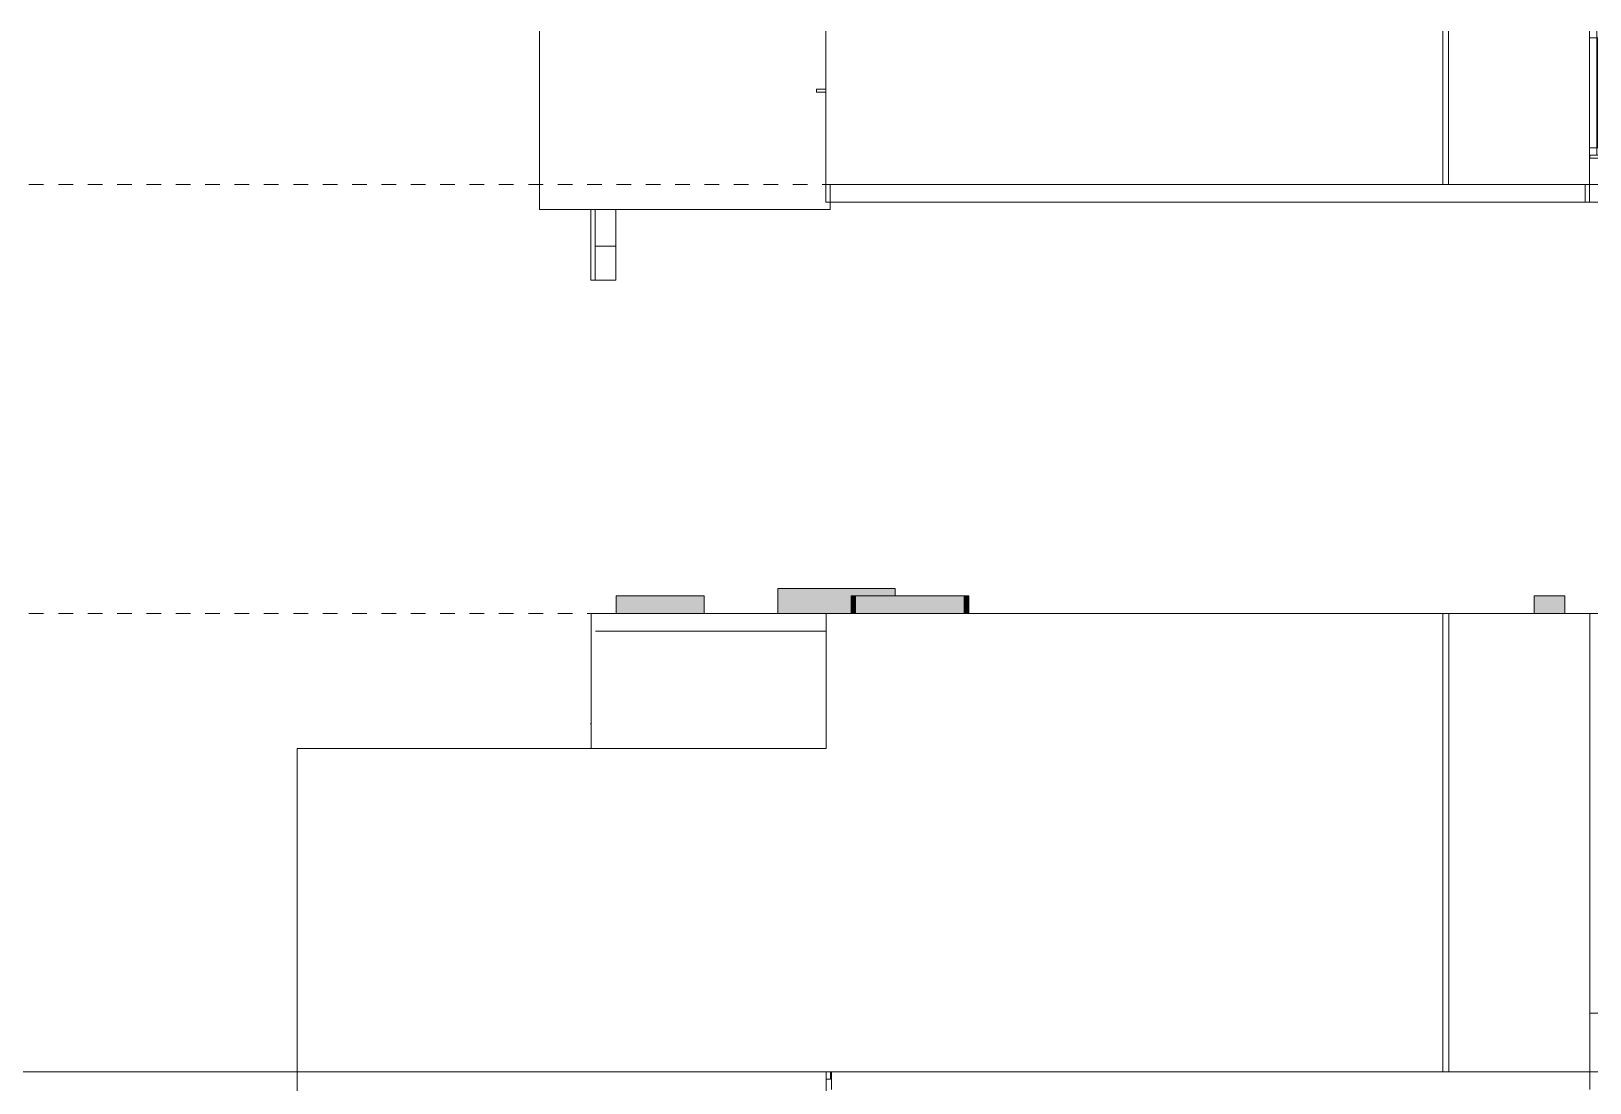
# Model space of a CAD drawing. Header units: metres. Extents: x -96 to 123, y 1 to 648.
# Drawn here: x -77.14 to -66.53, y 596.1 to 603.26 of the extents above; entities that cross this region are included whole.
import ezdxf

# ---------------------------------------------------------------- set-up
doc = ezdxf.new("R2010")
doc.units = ezdxf.units.M
doc.linetypes.add('_Tracejado longo', pattern=[0.014288, 0.009525, -0.004763])
doc.linetypes.add('IMPORT-LINHA_DE_FRONTEIRA', pattern=[0.065, 0.025, -0.00375, 0, -0.00375, 0, -0.00375, 0, -0.00375, 0.025, 0])
for name, color, linetype, lineweight in [('A-FLOR-CASE', 7, 'Continuous', 5), ('A-FLOR-HRAL', 7, 'Continuous', 5), ('A-FLOR-LEVL', 7, 'Continuous', 5), ('A-FLOR-OTLN', 7, 'Continuous', 5), ('A-GENM', 7, 'Continuous', 5), ('A-GLAZ', 7, 'Continuous', 5), ('A-WALL', 7, 'Continuous', 5), ('DIVISA1', 7, 'Continuous', 5), ('GLEBA4_LOTE_78', 7, 'Continuous', 5), ('I-WALL', 7, 'Continuous', 5), ('MURO1', 7, 'Continuous', 5)]:
    doc.layers.add(name, color=color, linetype=linetype, lineweight=lineweight)
doc.layers.add('LUC-PLA-EP-001-IMP-R00 - Sobreposição RVT_dwg', color=7, linetype='Continuous', lineweight=5, true_color=0x767676)
pattern_1 = [(45, (-45.716, 618.273), (0, 0.21552615), [0.00718, -0.10417, 0.00335, -0.10082]), (45, (-45.705, 618.268), (0, 0.21552615), [0.00718, -0.10417, 0.00335, -0.10082]), (337.5, (-45.711, 618.278), (1.7e-06, -0.2155266), [0.0127, -0.07613, 0.00335, -0.07264]), (337.5, (-45.716, 618.273), (1.7e-06, -0.2155266), [0.0127, -0.07613, 0.00335, -0.07264]), (60, (-45.767, 618.222), (-0.1016032, 0.1759782), [0.00953, -0.09684, 0.00335, -0.09348]), (120, (-45.767, 618.222), (-0.2032032, -1.8e-06), [0.00953, -0.09684, 0.00335, -0.09348]), (0, (-45.772, 618.231), (0.1016, 0.17598), [0.00953, -0.09684, 0.00335, -0.09348])]

# ---------------------------------------------------------------- blocks, each defined once
blk = doc.blocks.new('Shaft modular - JPMS01 - 80 x 23-1326058-Section 1')
at = {"layer": 'A-GENM', "true_color": 0xdcdcdc}
blk.add_hatch(color=254, dxfattribs=at).paths.add_polyline_path([(-71.61, 599.3), (-71.559, 599.3), (-71.559, 599.42), (-71.259, 599.42), (-71.259, 599.47), (-72.059, 599.47), (-72.059, 599.3), (-71.7, 599.3)])
at = {"layer": 'A-GENM'}
for p, q in [((-72.059, 599.47), (-71.259, 599.47)), ((-72.059, 599.3), (-72.059, 599.47)), ((-71.259, 599.42), (-71.259, 599.47))]:
    blk.add_line(p, q, dxfattribs=at)
blk = doc.blocks.new('Shaft modular - JPMS01 - 60 x 23-2717634-Section 1')
at = {"layer": 'A-GENM', "true_color": 0xdcdcdc}
blk.add_hatch(color=254, dxfattribs=at).paths.add_polyline_path([(-57.2, 599.3), (-57.2, 599.42), (-57.8, 599.42), (-57.8, 599.3)])
at = {"layer": 'A-GENM'}
for p, q in [((-57.8, 599.42), (-57.2, 599.42)), ((-57.8, 599.3), (-57.8, 599.42)), ((-57.2, 599.3), (-57.2, 599.42))]:
    blk.add_line(p, q, dxfattribs=at)
blk = doc.blocks.new('Shaft modular - JPSM05 - 80 x 18-2721553-Section 1')
at = {"layer": 'A-GENM', "true_color": 0xdcdcdc}
blk.add_hatch(color=254, dxfattribs=at).paths.add_polyline_path([(-66.91, 599.3), (-66.7, 599.3), (-66.7, 599.42), (-66.91, 599.42)])
at = {"layer": 'A-GENM'}
for p, q in [((-66.91, 599.42), (-66.7, 599.42)), ((-66.91, 599.42), (-66.91, 599.3)), ((-66.7, 599.42), (-66.7, 599.3))]:
    blk.add_line(p, q, dxfattribs=at)
blk = doc.blocks.new('Shaft modular - JPSM05 - 80 x 18-V84-Section 1')
at = {"layer": 'A-GENM', "true_color": 0xdcdcdc}
for points in [[(-71.529, 599.3), (-71.529, 599.42), (-71.559, 599.42), (-71.559, 599.3)], [(-71.529, 599.3), (-70.789, 599.3), (-70.789, 599.42), (-71.529, 599.42)], [(-70.759, 599.3), (-70.759, 599.42), (-70.789, 599.42), (-70.789, 599.3)]]:
    blk.add_hatch(color=254, dxfattribs=at).paths.add_polyline_path(points)
at = {"layer": 'A-GENM'}
for p, q in [((-71.559, 599.42), (-71.529, 599.42)), ((-71.559, 599.3), (-71.559, 599.42)), ((-71.529, 599.42), (-70.789, 599.42)), ((-71.529, 599.3), (-71.529, 599.42)), ((-70.789, 599.42), (-70.759, 599.42)), ((-70.789, 599.42), (-70.789, 599.3)), ((-70.759, 599.3), (-70.759, 599.42))]:
    blk.add_line(p, q, dxfattribs=at)
blk = doc.blocks.new('Veneziana fixa AS - 20 x 10-2998083-Section 1')
at = {"layer": 'A-GLAZ'}
for p, q in [((-73.33, 598.554), (-73.333, 598.551)), ((-73.333, 598.551), (-73.33, 598.547))]:
    blk.add_line(p, q, dxfattribs=at)
blk = doc.blocks.new('LUC-ARQ-001-MOD-EMB_rvt-1-Section 1')
at = {"layer": 'A-FLOR-OTLN'}
blk.add_line((-71.693, 596.06), (-71.693, 596.18), dxfattribs=at)
at = {"layer": 'A-WALL'}
for p, q in [((-73.33, 599.18), (-73.33, 599.3)), ((-73.33, 599.3), (-73.3, 599.3)), ((-71.73, 599.3), (-73.3, 599.3)), ((-71.73, 598.38), (-71.73, 599.3)), ((-71.73, 599.3), (-71.7, 599.3)), ((-67.53, 599.3), (-71.7, 599.3)), ((-67.49, 599.3), (-67.53, 599.3)), ((-67.53, 596.18), (-67.53, 599.3)), ((-66.53, 599.3), (-67.49, 599.3)), ((-67.49, 599.3), (-67.49, 596.18)), ((-66.53, 596.18), (-66.53, 599.3)), ((-73.33, 599.18), (-73.33, 598.38)), ((-71.73, 599.18), (-73.3, 599.18)), ((-73.3, 599.18), (-71.73, 599.18)), ((-73.33, 598.553), (-73.33, 598.98)), ((-73.33, 598.38), (-73.33, 598.547)), ((-75.331, 596.03), (-75.331, 598.38)), ((-75.331, 598.38), (-75.301, 598.38)), ((-71.73, 598.38), (-75.301, 598.38)), ((-63.83, 596.58), (-66.53, 596.58)), ((-71.7, 596.18), (-71.73, 596.18)), ((-71.73, 596.03), (-71.73, 596.18)), ((-71.7, 596.18), (-67.53, 596.18)), ((-67.53, 596.18), (-67.49, 596.18)), ((-67.49, 596.18), (-66.53, 596.18)), ((-66.53, 596.18), (-66.53, 596.06))]:
    blk.add_line(p, q, dxfattribs=at)
at = {"layer": 'I-WALL'}
for p, q in [((-71.7, 596.13), (-71.7, 596.18)), ((-71.73, 596.13), (-71.7, 596.13))]:
    blk.add_line(p, q, dxfattribs=at)
at = {"layer": 'A-GENM', "color": 253, "lineweight": 5, "true_color": 0x999999}
for name, p in [('Shaft modular - JPMS01 - 80 x 23-1326058-Section 1', (0, 0)), ('Shaft modular - JPMS01 - 60 x 23-2717634-Section 1', (-15.359, 0)), ('Shaft modular - JPSM05 - 80 x 18-V84-Section 1', (0, 0)), ('Shaft modular - JPSM05 - 80 x 18-2721553-Section 1', (0, 0))]:
    blk.add_blockref(name, p, dxfattribs=at)
at = {"layer": 'A-GLAZ', "color": 253, "lineweight": 5, "true_color": 0x999999}
blk.add_blockref('Veneziana fixa AS - 20 x 10-2998083-Section 1', (0, 0), dxfattribs=at)
blk = doc.blocks.new('Railing - 20mm-891507-Section 1')
at = {"layer": 'A-FLOR-HRAL'}
for p, q in [((-16.132, 599.55), (-16.132, 600.3)), ((-16.102, 599.55), (-16.102, 600.3))]:
    blk.add_line(p, q, dxfattribs=at)
blk = doc.blocks.new('Railing - 20mm-891505-Section 1')
at = {"layer": 'A-FLOR-HRAL'}
for p, q in [((-16.096, 599.5), (-16.096, 600.3)), ((-16.046, 600.3), (-16.096, 600.3)), ((-16.046, 599.5), (-16.046, 600.3))]:
    blk.add_line(p, q, dxfattribs=at)
blk = doc.blocks.new('Railing - 20mm-V107-Section 1')
at = {"layer": 'A-FLOR-HRAL'}
blk.add_line((-17.345, 602.42), (-17.345, 603.264), dxfattribs=at)
blk = doc.blocks.new('Railing - Railing-V110-Section 1')
at = {"layer": 'A-FLOR-HRAL'}
for p, q in [((-65.181, 603.22), (-66.532, 603.22)), ((-65.181, 603.264), (-65.181, 603.22)), ((-66.532, 602.47), (-65.181, 602.47)), ((-65.181, 602.47), (-65.181, 602.42))]:
    blk.add_line(p, q, dxfattribs=at)
for name, p in [('Railing - 20mm-V107-Section 1', (-49.137, 0)), ('Railing - 20mm-891507-Section 1', (-50.344, 2.92)), ('Railing - 20mm-891507-Section 1', (-50.273, 2.92)), ('Railing - 20mm-891507-Section 1', (-50.201, 2.92)), ('Railing - 20mm-891507-Section 1', (-50.13, 2.92)), ('Railing - 20mm-891507-Section 1', (-50.059, 2.92)), ('Railing - 20mm-891507-Section 1', (-49.988, 2.92)), ('Railing - 20mm-891507-Section 1', (-49.917, 2.92)), ('Railing - 20mm-891507-Section 1', (-49.846, 2.92)), ('Railing - 20mm-891507-Section 1', (-49.775, 2.92)), ('Railing - 20mm-891507-Section 1', (-49.704, 2.92)), ('Railing - 20mm-891507-Section 1', (-49.633, 2.92)), ('Railing - 20mm-891507-Section 1', (-49.562, 2.92)), ('Railing - 20mm-891507-Section 1', (-49.491, 2.92)), ('Railing - 20mm-891507-Section 1', (-49.42, 2.92)), ('Railing - 20mm-891507-Section 1', (-49.349, 2.92)), ('Railing - 20mm-891507-Section 1', (-49.278, 2.92)), ('Railing - 20mm-891507-Section 1', (-49.207, 2.92)), ('Railing - 20mm-891507-Section 1', (-49.135, 2.92)), ('Railing - 20mm-891505-Section 1', (-49.135, 2.92))]:
    blk.add_blockref(name, p)
blk = doc.blocks.new('LUC-ARQ-001-MOD-TOR_rvt-2-Section 1')
at = {"layer": 'A-FLOR-CASE', "true_color": 0xbbbbbb}
h = blk.add_hatch(dxfattribs=at)
h.set_pattern_fill('FP_5', color=9, style=0, pattern_type=2)
h.set_pattern_definition(pattern_1)
h.paths.add_polyline_path([(-71.796, 602.85), (-71.731, 602.85), (-71.731, 602.87), (-71.796, 602.87)])
h = blk.add_hatch(dxfattribs=at)
h.set_pattern_fill('FP_5', color=9, style=0, pattern_type=2)
h.set_pattern_definition(pattern_1)
h.paths.add_polyline_path([(-65.339, 602.4), (-63.831, 602.4), (-63.831, 602.42), (-66.531, 602.42), (-66.531, 602.4), (-65.529, 602.4)])
at = {"layer": 'A-FLOR-CASE'}
for p, q in [((-71.796, 602.87), (-71.731, 602.87)), ((-71.796, 602.87), (-71.796, 602.85)), ((-71.731, 602.85), (-71.796, 602.85)), ((-66.531, 602.42), (-63.831, 602.42)), ((-66.531, 602.4), (-66.531, 602.42)), ((-63.831, 602.4), (-66.531, 602.4))]:
    blk.add_line(p, q, dxfattribs=at)
at = {"layer": 'A-FLOR-OTLN'}
for p, q in [((-71.701, 602.22), (-71.701, 602.1)), ((-67.532, 602.22), (-67.492, 602.22)), ((-66.562, 602.22), (-66.562, 602.1)), ((-66.562, 602.1), (-71.701, 602.1)), ((-66.532, 602.1), (-66.562, 602.1))]:
    blk.add_line(p, q, dxfattribs=at)
at = {"layer": 'A-WALL'}
for p, q in [((-73.681, 603.264), (-73.681, 602.05)), ((-71.731, 602.22), (-71.731, 603.264)), ((-67.532, 602.22), (-67.532, 603.264)), ((-67.492, 603.264), (-67.492, 602.22)), ((-66.532, 602.22), (-66.532, 603.264)), ((-66.531, 602.42), (-66.532, 602.42)), ((-71.731, 602.1), (-71.731, 602.22)), ((-71.701, 602.22), (-71.731, 602.22)), ((-71.701, 602.22), (-67.532, 602.22)), ((-67.532, 602.22), (-67.492, 602.22)), ((-67.492, 602.22), (-66.532, 602.22)), ((-66.532, 602.22), (-66.532, 602.1)), ((-73.681, 602.05), (-71.701, 602.05)), ((-73.331, 601.57), (-73.331, 602.05)), ((-73.301, 601.57), (-73.301, 602.05)), ((-73.301, 602.05), (-73.301, 601.57)), ((-73.301, 601.8), (-73.301, 602.05)), ((-73.161, 602.05), (-73.161, 601.57)), ((-73.161, 602.05), (-73.161, 601.8)), ((-71.701, 602.1), (-71.731, 602.1)), ((-71.701, 602.05), (-71.701, 602.1)), ((-66.532, 602.1), (-63.831, 602.1)), ((-73.161, 601.8), (-73.301, 601.8)), ((-73.301, 601.57), (-73.331, 601.57)), ((-73.161, 601.57), (-73.301, 601.57))]:
    blk.add_line(p, q, dxfattribs=at)
at = {"layer": 'A-FLOR-HRAL', "lineweight": 5}
blk.add_blockref('Railing - Railing-V110-Section 1', (0, 0), dxfattribs=at)
blk = doc.blocks.new('LUC-PLA-EP-001-IMP-R00 - Sobreposição RVT_dwg_PS_CRUZETA-3147893-Section 1')
at = {"layer": 'GLEBA4_LOTE_78'}
blk.add_line((1.001, 592.28), (1.301, 592.28), dxfattribs=at)
blk = doc.blocks.new('LUC-PLA-EP-001-IMP-R00 - Sobreposição RVT_dwg_PN4-3147896-Section 1')
blk.add_blockref('LUC-PLA-EP-001-IMP-R00 - Sobreposição RVT_dwg_PS_CRUZETA-3147893-Section 1', (-89.557, 0))
blk = doc.blocks.new('LUC-PLA-EP-001-IMP-R00 - Sobreposição RVT_dwg-V112-Section 1')
at = {"layer": 'DIVISA1', "linetype": 'IMPORT-LINHA_DE_FRONTEIRA'}
blk.add_line((-0.031, 596.18), (-90.031, 596.18), dxfattribs=at)
at = {"layer": 'MURO1', "flags": 128}
blk.add_lwpolyline([(-89.811, 596.18), (-89.34, 596.18), (-89.95, 596.18), (-42.03, 596.18), (-42.007, 596.18), (-0.049, 596.18)], dxfattribs=at)
blk.add_blockref('LUC-PLA-EP-001-IMP-R00 - Sobreposição RVT_dwg_PN4-3147896-Section 1', (12.641, 3.9))

msp = doc.modelspace()

# ---------------------------------------------------------------- linework, layer by layer
at = {"layer": 'A-FLOR-LEVL', "linetype": '_Tracejado longo'}
for p, q in [((-93.957, 602.22), (2.54, 602.22)), ((-93.957, 599.3), (2.54, 599.3)), ((-93.957, 596.18), (2.54, 596.18))]:
    msp.add_line(p, q, dxfattribs=at)

# ---------------------------------------------------------------- block references
at = {"lineweight": 5}
for name in ['LUC-ARQ-001-MOD-TOR_rvt-2-Section 1', 'LUC-ARQ-001-MOD-EMB_rvt-1-Section 1']:
    msp.add_blockref(name, (0, 0), dxfattribs=at)
at = {"layer": 'LUC-PLA-EP-001-IMP-R00 - Sobreposição RVT_dwg', "color": 7}
msp.add_blockref('LUC-PLA-EP-001-IMP-R00 - Sobreposição RVT_dwg-V112-Section 1', (0, 0), dxfattribs=at)

doc.saveas('drawing.dxf')
